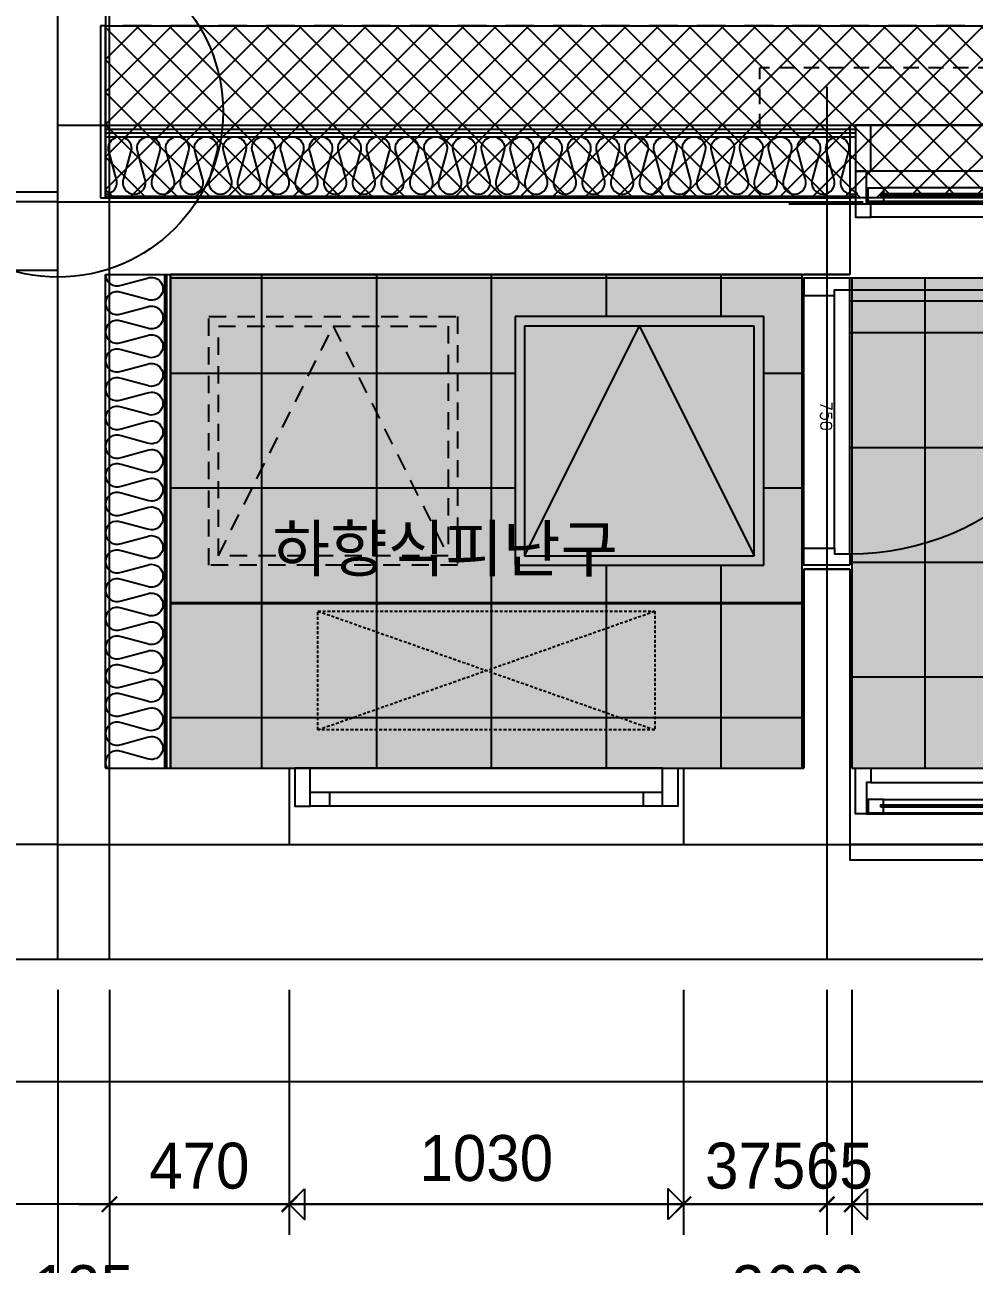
# Model space of a CAD drawing. Header units: millimetres. Extents: x -24416 to 92204, y -190080 to 23760.
# Drawn here: x 56980 to 59461, y -20629 to -17390 of the extents above; entities that cross this region are included whole.
import ezdxf
from ezdxf.enums import TextEntityAlignment as Align
from ezdxf.xclip import XClip

# ---------------------------------------------------------------- set-up
doc = ezdxf.new("R2010")
doc.units = ezdxf.units.MM
doc.header["$LTSCALE"] = 50
doc.header["$XCLIPFRAME"] = 0
for name, pattern in [('AUDIT_D_220706163347-0', [0]), ('CEN', [62, 60, -1, 0, -1]), ('H', [1.3, 0.8, -0.5]), ('HD', [2.5, 1.5, -1]), ('HID', [2.5, 1.5, -1])]:
    doc.linetypes.add(name, pattern=pattern)
doc.layers.get('defpoints').update_dxf_attribs({"color": 139})
for name, color, linetype in [('A-ELE8', 8, 'Continuous'), ('AA-XXXX-DIMS', 7, 'Continuous'), ('AA-단열-바닥-욕실', 30, 'Continuous'), ('ARDM', 7, 'Continuous'), ('CEN_CON', 1, 'CEN'), ('CEN_WALL', 12, 'CEN'), ('CONC', 2, 'Continuous'), ('dan1', 7, 'HID'), ('DIM', 7, 'AUDIT_D_220706163347-0'), ('DOOR', 4, 'Continuous'), ('ELE3_CON', 7, 'Continuous'), ('ELE4', 4, 'Continuous'), ('ETC', 6, 'Continuous'), ('HAT', 9, 'Continuous'), ('INS', 252, 'Continuous'), ('WAL_DRY', 7, 'Continuous'), ('WIN', 4, 'Continuous'), ('X - 단위세대$0$ETC', 6, 'Continuous'), ('바닥타일', 8, 'Continuous'), ('실명', 3, 'AUDIT_D_220706163347-0'), ('실명박스', 7, 'AUDIT_D_220706163347-0'), ('커튼박스', 6, 'Continuous')]:
    doc.layers.add(name, color=color, linetype=linetype)
for name, color, linetype, plot in [('AA-CEN', 1, 'CEN', False), ('Def-PrintX', 147, 'Continuous', False), ('Defpoint', 135, 'Continuous', False), ('MC', 135, 'Continuous', False), ('X - 단위세대$0$0_임시', 134, 'Continuous', False)]:
    doc.layers.add(name, color=color, linetype=linetype, plot=plot)
doc.styles.add('HAUD01', font='Dotum.ttf')
doc.styles.get("Standard").update_dxf_attribs({"font": 'txt', "bigfont": 'whgtxt.shx'})
doc.styles.add('맑은고딕', font='malgun.ttf', dxfattribs={"width": 0.9})
doc.dimstyles.new('DIM_40', dxfattribs={"dimscale": 40, "dimtxt": 3, "dimasz": 1, "dimexe": 2, "dimexo": 2, "dimgap": 1, "dimtad": 1, "dimdec": 0, "dimzin": 0, "dimdsep": 46, "dimtxsty": '맑은고딕', "dimblk1": 'DIMDOT', "dimblk2": 'DIMDOT', "dimsah": 1, "dimcen": 0.09, "dimdle": 2, "dimclrd": 7, "dimclre": 7, "dimclrt": 3, "dimadec": 0, "dimazin": 0, "dimtfac": 1, "dimtdec": 0, "dimtix": 1, "dimtmove": 2, "dimatfit": 3, "dimldrblk": 'DIMDOT', "dimfxl": 2, "dimtolj": 1, "dimtzin": 0, "dimarcsym": 0})
doc.dimstyles.new('MCDIM_40', dxfattribs={"dimscale": 40, "dimtxt": 3, "dimasz": 1, "dimexe": 2, "dimexo": 2, "dimgap": 1, "dimtad": 1, "dimdec": 0, "dimzin": 0, "dimdsep": 46, "dimtxsty": '맑은고딕', "dimblk1": 'ARCHTICK', "dimblk2": 'ARCHTICK', "dimsah": 1, "dimcen": 0.09, "dimdle": 2, "dimclrd": 7, "dimclre": 7, "dimclrt": 3, "dimadec": 0, "dimazin": 0, "dimtfac": 1, "dimtdec": 0, "dimtix": 1, "dimtmove": 2, "dimatfit": 3, "dimldrblk": 'ARCHTICK', "dimfxl": 1, "dimtolj": 1, "dimtzin": 0, "dimarcsym": 0})
doc.dimstyles.new('외부80-WIN', dxfattribs={"dimscale": 40, "dimtxt": 3, "dimasz": 1, "dimexe": 2, "dimexo": 2.5, "dimgap": 1.5, "dimtad": 1, "dimdec": 0, "dimzin": 0, "dimdsep": 46, "dimtxsty": '맑은고딕', "dimblk": 'DO2-2', "dimblk1": 'DO2-2', "dimblk2": 'DIMDOT', "dimcen": 0.09, "dimdle": 2, "dimclrd": 7, "dimclre": 7, "dimclrt": 3, "dimadec": 0, "dimazin": 0, "dimtfac": 1, "dimtdec": 0, "dimtix": 1, "dimtmove": 2, "dimatfit": 3, "dimldrblk": 'DO2-2', "dimfxl": 1, "dimtolj": 1, "dimtzin": 0, "dimarcsym": 0})

# ---------------------------------------------------------------- blocks, each defined once
blk = doc.blocks.new('A$C24669fbc')
at = {"layer": 'Defpoint'}
blk.add_lwpolyline([(1650, 850), (0, 850), (0, 0), (1650, 0)], close=True, dxfattribs=at)
at = {"layer": 'ETC', "linetype": 'HD', "ltscale": 0.6}
for points in [[(100, 750), (750, 750), (750, 100), (100, 100)], [(125, 725), (725, 725), (725, 125), (125, 125)]]:
    blk.add_lwpolyline(points, close=True, dxfattribs=at)
at = {"layer": 'ETC', "linetype": 'HD', "ltscale": 10}
for points in [[(1550, 750), (900, 750), (900, 100), (1550, 100)], [(1525, 725), (925, 725), (925, 125), (1525, 125)]]:
    blk.add_lwpolyline(points, close=True, dxfattribs=at)
at = {"layer": 'ETC', "linetype": 'HD', "ltscale": 0.6}
blk.add_lwpolyline([(125, 125), (425, 725), (725, 125)], dxfattribs=at)
at = {"layer": 'ETC', "linetype": 'HD', "ltscale": 10}
blk.add_lwpolyline([(925, 125), (1225, 725), (1525, 125)], dxfattribs=at)
blk = doc.blocks.new('A$C8273e713')
at = {"layer": 'A-ELE8', "linetype": 'HID', "ltscale": 0.1}
for p, q in [((0, 310), (880, 0)), ((0, 0), (880, 310))]:
    blk.add_line(p, q, dxfattribs=at)
blk.add_lwpolyline([(0, 310), (880, 310), (880, 0), (0, 0)], close=True, dxfattribs=at)
blk = doc.blocks.new('SD_750')
at = {"layer": 'DOOR'}
for p, q in [((720, 120), (30, 120)), ((705, 80), (45, 80)), ((705, 0), (45, 0))]:
    blk.add_line(p, q, dxfattribs=at)
for points in [[(30, 120), (30, 810), (60, 810), (60, 120), (30, 120)], [(0, 120), (0, 0), (45, 0), (45, 80), (30, 80), (30, 120), (0, 120)], [(750, 120), (750, 0), (705, 0), (705, 80), (720, 80), (720, 120), (750, 120)]]:
    blk.add_lwpolyline(points, dxfattribs=at)
blk.add_arc((30, 120), 690, 0, 90, dxfattribs=at)
at = {"layer": 'X - 단위세대$0$0_임시'}
for p, q in [((-10, 120), (-10, 0)), ((760, 120), (760, 0))]:
    blk.add_line(p, q, dxfattribs=at)
at = {"layer": 'Def-PrintX'}
blk.add_text('750', height=30, dxfattribs=at).set_placement((360, 58.1), align=Align.MIDDLE)
blk = doc.blocks.new('WIN_1500_단창1')
at = {"layer": 'Defpoint'}
for p, q in [((-15, 240), (-15, 0)), ((1485, 240), (1485, 0))]:
    blk.add_line(p, q, dxfattribs=at)
at = {"layer": 'WIN'}
blk.add_line((735, -100), (735, 340), dxfattribs=at)
at = {"layer": 'WIN', "color": 8}
for p, q in [((40, 240), (1430, 240)), ((40, 120), (1430, 120)), ((73, 117), (715, 117)), ((73, 82), (715, 82)), ((755, 76), (1397, 76)), ((40, 38), (1430, 38)), ((755, 41), (1397, 41)), ((40, 0), (1430, 0))]:
    blk.add_line(p, q, dxfattribs=at)
at = {"layer": 'WIN'}
for points in [[(40, 240), (0, 240), (0, 120), (40, 120), (40, 240)], [(1430, 240), (1470, 240), (1470, 120), (1430, 120), (1430, 240)], [(40, 38), (28, 38), (28, 120), (0, 120), (0, 0), (40, 0), (40, 38)], [(73, 96.5), (73, 82), (33, 82), (33, 117), (73, 117), (73, 102.5)], [(66, 102.5), (66, 96.5), (722, 96.5), (722, 102.5), (66, 102.5)], [(715, 96.5), (715, 82), (755, 82), (755, 117), (715, 117), (715, 102.5)], [(1430, 38), (1442, 38), (1442, 120), (1470, 120), (1470, 0), (1430, 0), (1430, 38)], [(755, 55.5), (755, 41), (715, 41), (715, 76), (755, 76), (755, 61.5)], [(1397, 55.5), (1397, 41), (1437, 41), (1437, 76), (1397, 76), (1397, 61.5)], [(748, 61.5), (748, 55.5), (1404, 55.5), (1404, 61.5), (748, 61.5)]]:
    blk.add_lwpolyline(points, dxfattribs=at)
blk = doc.blocks.new('WIN_1500_단창2')
at = {"layer": 'Defpoint'}
for p, q in [((-15, 120), (-15, 0)), ((1485, 120), (1485, 0))]:
    blk.add_line(p, q, dxfattribs=at)
at = {"layer": 'WIN'}
blk.add_line((735, 220), (735, -100), dxfattribs=at)
at = {"layer": 'WIN', "color": 8}
for p, q in [((1430, 120), (40, 120)), ((1430, 82), (40, 82)), ((715, 79), (73, 79)), ((715, 44), (73, 44)), ((1397, 38), (755, 38)), ((1442, 0), (28, 0)), ((1397, 3), (755, 3))]:
    blk.add_line(p, q, dxfattribs=at)
at = {"layer": 'WIN'}
for points in [[(40, 82), (28, 82), (28, 0), (0, 0), (0, 120), (40, 120), (40, 82)], [(1430, 82), (1442, 82), (1442, 0), (1470, 0), (1470, 120), (1430, 120), (1430, 82)], [(73, 64.5), (73, 79), (33, 79), (33, 44), (73, 44), (73, 58.5)], [(715, 64.5), (715, 79), (755, 79), (755, 44), (715, 44), (715, 58.5)], [(722, 58.5), (722, 64.5), (66, 64.5), (66, 58.5), (722, 58.5)], [(755, 23.5), (755, 38), (715, 38), (715, 3), (755, 3), (755, 17.5)], [(1397, 23.5), (1397, 38), (1437, 38), (1437, 3), (1397, 3), (1397, 17.5)], [(1404, 17.5), (1404, 23.5), (748, 23.5), (748, 17.5), (1404, 17.5)]]:
    blk.add_lwpolyline(points, dxfattribs=at)
blk = doc.blocks.new('실외기창_1000')
at = {"layer": 'WIN', "color": 8}
blk.add_line((960, 100), (40, 100), dxfattribs=at)
at = {"layer": 'WIN'}
for p, q in [((960, 36), (40, 36)), ((90, 36), (90, 0)), ((910, 36), (910, 0)), ((960, 0), (40, 0))]:
    blk.add_line(p, q, dxfattribs=at)
for points in [[(40, 100), (0, 100), (0, 0), (40, 0)], [(960, 100), (1000, 100), (1000, 0), (960, 0)]]:
    blk.add_lwpolyline(points, close=True, dxfattribs=at)
blk = doc.blocks.new('U-76B(확장)', base_point=(4647231.1, 20750.39))
at = {"layer": '바닥타일'}
h = blk.add_hatch(dxfattribs=at)
h.set_pattern_fill('_USER', color=256, scale=300, double=1, pattern_type=0)
h.set_pattern_definition([(9e-15, (7e-12, 0), (7e-14, 300), []), (90, (7e-12, 0), (-300, 9e-14), [])])
h.paths.add_polyline_path([(200, 8585), (1490, 8585), (1490, 10240), (200, 10240)])
h.paths.add_polyline_path([(730, 9340), (1380, 9340), (1380, 8690), (730, 8690)], flags=16)
h = blk.add_hatch(dxfattribs=at)
h.set_pattern_fill('_USER', color=256, scale=300, double=1, pattern_type=0)
h.set_pattern_definition([(9e-15, (231105.8, 390666.87), (7e-14, 300), []), (90, (231105.8, 390666.87), (-300, 9e-14), [])])
h.paths.add_polyline_path([(1480, 8465), (200, 8465), (200, 6840), (1180, 6840), (1180, 7040), (1480, 7040)])
at = {"layer": 'CEN_CON'}
for p, q in [((-300, 10535), (8220, 10535)), ((0, 10535), (0, -300)), ((1680, 10535), (1680, 8430))]:
    blk.add_line(p, q, dxfattribs=at)
at = {"layer": 'CEN_WALL'}
for p, q in [((1675, 8625), (1675, 6480)), ((1980, 8525), (-300, 8525))]:
    blk.add_line(p, q, dxfattribs=at)
at = {"layer": 'CONC'}
for p, q in [((0, 10535), (0, 9930)), ((200, 10410), (200, 9930)), ((200, 10410), (1490, 10410)), ((1490, 10410), (1490, 8465)), ((1690, 10423), (1690, 8465)), ((2140, 10423), (1690, 10423)), ((2140, 10410), (2140, 10423)), ((6225, 10410), (2140, 10410)), ((200, 9930), (0, 9930)), ((0, 8900), (0, 8465)), ((200, 8900), (0, 8900)), ((200, 8900), (200, 8585)), ((720, 8585), (200, 8585)), ((720, 8585), (720, 8465)), ((720, 8465), (0, 8465)), ((1690, 8465), (1490, 8465))]:
    blk.add_line(p, q, dxfattribs=at)
at = {"layer": 'dan1'}
blk.add_lwpolyline([(2140, 6790), (2140, 10410)], dxfattribs=at)
at = {"layer": 'ELE3_CON'}
for p, q in [((0, 9930), (0, 8900)), ((0, 6965), (0, 8465))]:
    blk.add_line(p, q, dxfattribs=at)
at = {"layer": 'ELE4'}
blk.add_line((1480, 6985), (1480, 8465), dxfattribs=at)
at = {"layer": 'INS'}
for p, q in [((2140, 10410), (1690, 10410)), ((1695, 10410), (1695, 8450)), ((1850, 10410), (1850, 8450)), ((200, 10255), (1490, 10255)), ((1850, 8450), (1700, 8450))]:
    blk.add_line(p, q, dxfattribs=at)
for points in [[(1490, 10410, 0.5248557), (1461.95, 10369.35), (1480.55, 10300.65, -1.4491979), (1424.45, 10300.65), (1443.05, 10369.35, 0.5248557), (1415, 10410, 0.5248557), (1386.95, 10369.35), (1405.55, 10300.65, -1.4491979), (1349.45, 10300.65), (1368.05, 10369.35, 0.5248557), (1340, 10410, 0.5248557), (1311.95, 10369.35), (1330.55, 10300.65, -1.4491979), (1274.45, 10300.65), (1293.05, 10369.35, 0.5248557), (1265, 10410, 0.5248557), (1236.95, 10369.35), (1255.55, 10300.65, -1.4491979), (1199.45, 10300.65), (1218.05, 10369.35, 0.5248557), (1190, 10410, 0.5248557), (1161.95, 10369.35), (1180.55, 10300.65, -1.4491979), (1124.45, 10300.65), (1143.05, 10369.35, 0.5248557), (1115, 10410, 0.5248557), (1086.95, 10369.35), (1105.55, 10300.65, -1.4491979), (1049.45, 10300.65), (1068.05, 10369.35, 0.5248557), (1040, 10410, 0.5248557), (1011.95, 10369.35), (1030.55, 10300.65, -1.4491979), (974.45, 10300.65), (993.05, 10369.35, 0.5248557), (965, 10410, 0.5248557), (936.95, 10369.35), (955.55, 10300.65, -1.4491979), (899.45, 10300.65), (918.05, 10369.35, 0.5248557), (890, 10410, 0.5248557), (861.95, 10369.35), (880.55, 10300.65, -1.4491979), (824.45, 10300.65), (843.05, 10369.35, 0.5248557), (815, 10410, 0.5248557), (786.95, 10369.35), (805.55, 10300.65, -1.4491979), (749.45, 10300.65), (768.05, 10369.35, 0.5248557), (740, 10410, 0.5248557), (711.95, 10369.35), (730.55, 10300.65, -1.4491979), (674.45, 10300.65), (693.05, 10369.35, 0.5248557), (665, 10410, 0.5248557), (636.95, 10369.35), (655.55, 10300.65, -1.4491979), (599.45, 10300.65), (618.05, 10369.35, 0.5248557), (590, 10410, 0.5248557), (561.95, 10369.35), (580.55, 10300.65, -1.4491979), (524.45, 10300.65), (543.05, 10369.35, 0.5248557), (515, 10410, 0.5248557), (486.95, 10369.35), (505.55, 10300.65, -1.4491979), (449.45, 10300.65), (468.05, 10369.35, 0.5248557), (440, 10410, 0.5248557), (411.95, 10369.35), (430.55, 10300.65, -1.4491979), (374.45, 10300.65), (393.05, 10369.35, 0.5248557), (365, 10410, 0.5248557), (336.95, 10369.35), (355.55, 10300.65, -1.4491979), (299.45, 10300.65), (318.05, 10369.35, 0.5248557), (290, 10410, 0.5248557), (261.95, 10369.35), (280.55, 10300.65, -1.4491979), (224.45, 10300.65), (243.05, 10369.35, 0.5248557), (215, 10410, 0.1316315), (200, 10405.98, 0.1316315)], [(1700, 10410, 0.5248557), (1740.65, 10381.95), (1809.35, 10400.55, -1.4491979), (1809.35, 10344.45), (1740.65, 10363.05, 0.5248557), (1700, 10335, 0.5248557), (1740.65, 10306.95), (1809.35, 10325.55, -1.4491979), (1809.35, 10269.45), (1740.65, 10288.05, 0.5248557), (1700, 10260, 0.5248557), (1740.65, 10231.95), (1809.35, 10250.55, -1.4491979), (1809.35, 10194.45), (1740.65, 10213.05, 0.5248557), (1700, 10185, 0.5248557), (1740.65, 10156.95), (1809.35, 10175.55, -1.4491979), (1809.35, 10119.45), (1740.65, 10138.05, 0.5248557), (1700, 10110, 0.5248557), (1740.65, 10081.95), (1809.35, 10100.55, -1.4491979), (1809.35, 10044.45), (1740.65, 10063.05, 0.5248557), (1700, 10035, 0.5248557), (1740.65, 10006.95), (1809.35, 10025.55, -1.4491979), (1809.35, 9969.45), (1740.65, 9988.05, 0.5248557), (1700, 9960, 0.5248557), (1740.65, 9931.95), (1809.35, 9950.55, -1.4491979), (1809.35, 9894.45), (1740.65, 9913.05, 0.5248557), (1700, 9885, 0.5248557), (1740.65, 9856.95), (1809.35, 9875.55, -1.4491979), (1809.35, 9819.45), (1740.65, 9838.05, 0.5248557), (1700, 9810, 0.5248557), (1740.65, 9781.95), (1809.35, 9800.55, -1.4491979), (1809.35, 9744.45), (1740.65, 9763.05, 0.5248557), (1700, 9735, 0.5248557), (1740.65, 9706.95), (1809.35, 9725.55, -1.4491979), (1809.35, 9669.45), (1740.65, 9688.05, 0.5248557), (1700, 9660, 0.5248557), (1740.65, 9631.95), (1809.35, 9650.55, -1.4491979), (1809.35, 9594.45), (1740.65, 9613.05, 0.5248557), (1700, 9585, 0.5248557), (1740.65, 9556.95), (1809.35, 9575.55, -1.4491979), (1809.35, 9519.45), (1740.65, 9538.05, 0.5248557), (1700, 9510, 0.5248557), (1740.65, 9481.95), (1809.35, 9500.55, -1.4491979), (1809.35, 9444.45), (1740.65, 9463.05, 0.5248557), (1700, 9435, 0.5248557), (1740.65, 9406.95), (1809.35, 9425.55, -1.4491979), (1809.35, 9369.45), (1740.65, 9388.05, 0.5248557), (1700, 9360, 0.5248557), (1740.65, 9331.95), (1809.35, 9350.55, -1.4491979), (1809.35, 9294.45), (1740.65, 9313.05, 0.5248557), (1700, 9285, 0.5248557), (1740.65, 9256.95), (1809.35, 9275.55, -1.4491979), (1809.35, 9219.45), (1740.65, 9238.05, 0.5248557), (1700, 9210, 0.5248557), (1740.65, 9181.95), (1809.35, 9200.55, -1.4491979), (1809.35, 9144.45), (1740.65, 9163.05, 0.5248557), (1700, 9135, 0.5248557), (1740.65, 9106.95), (1809.35, 9125.55, -1.4491979), (1809.35, 9069.45), (1740.65, 9088.05, 0.5248557), (1700, 9060, 0.5248557), (1740.65, 9031.95), (1809.35, 9050.55, -1.4491979), (1809.35, 8994.45), (1740.65, 9013.05, 0.5248557), (1700, 8985, 0.5248557), (1740.65, 8956.95), (1809.35, 8975.55, -1.4491979), (1809.35, 8919.45), (1740.65, 8938.05, 0.5248557), (1700, 8910, 0.5248557), (1740.65, 8881.95), (1809.35, 8900.55, -1.4491979), (1809.35, 8844.45), (1740.65, 8863.05, 0.5248557), (1700, 8835, 0.5248557), (1740.65, 8806.95), (1809.35, 8825.55, -1.4491979), (1809.35, 8769.45), (1740.65, 8788.05, 0.5248557), (1700, 8760, 0.5248557), (1740.65, 8731.95), (1809.35, 8750.55, -1.4491979), (1809.35, 8694.45), (1740.65, 8713.05, 0.5248557), (1700, 8685, 0.5248557), (1740.65, 8656.95), (1809.35, 8675.55, -1.4491979), (1809.35, 8619.45), (1740.65, 8638.05, 0.5248557), (1700, 8610, 0.5248557), (1740.65, 8581.95), (1809.35, 8600.55, -1.4491979), (1809.35, 8544.45), (1740.65, 8563.05, 0.5248557), (1700, 8535, 0.5248557), (1740.65, 8506.95), (1809.35, 8525.55, -1.4491979), (1809.35, 8469.45), (1740.65, 8488.05, 0.5248557), (1700, 8460, 0.1316315), (1704.02, 8445, 0.1316315)]]:
    blk.add_lwpolyline(points, format="xyb", dxfattribs=at)
at = {"layer": 'MC'}
for p, q in [((1880, 10535), (1880, 6480)), ((-300, 10400), (8220, 10400))]:
    blk.add_line(p, q, dxfattribs=at)
at = {"layer": 'WAL_DRY'}
for p, q in [((1860, 10410), (1860, 8450)), ((1870, 10410), (1870, 8450)), ((200, 10250), (1490, 10250)), ((200, 10240), (1490, 10240))]:
    blk.add_line(p, q, dxfattribs=at)
at = {"layer": 'X - 단위세대$0$ETC'}
blk.add_lwpolyline([(-40, 6965), (0, 6965), (0, 8465), (-40, 8465), (-40, 6965)], dxfattribs=at)
at = {"layer": '커튼박스', "linetype": 'H'}
for p in [(1870, 8700), (2030, 6790)]:
    blk.add_line(p, (2030, 8700), dxfattribs=at)
at = {"rotation": 270}
blk.add_blockref('실외기창_1000', (100, 9915), dxfattribs=at)
at = {"layer": 'A-ELE8', "linetype": 'HID', "ltscale": 0.1, "rotation": 270}
blk.add_blockref('A$C8273e713', (300, 9855), dxfattribs=at)
at = {"layer": 'DOOR', "rotation": 180}
blk.add_blockref('SD_750', (1480, 8585), dxfattribs=at)
at = {"layer": 'ETC', "linetype": 'HD', "ltscale": 10, "rotation": 270}
blk.add_blockref('A$C24669fbc', (630, 10240), dxfattribs=at)
at = {"layer": 'WIN', "xscale": -1, "rotation": 270}
for name, p in [('WIN_1500_단창2', (80, 6980)), ('WIN_1500_단창1', (1640, 6980))]:
    blk.add_blockref(name, p, dxfattribs=at)
blk = doc.blocks.new('U-76A(확장)2')
at = {"layer": 'CEN_CON'}
for p, q in [((0, -300), (0, 7025)), ((0, 0), (14635, 0))]:
    blk.add_line(p, q, dxfattribs=at)
at = {"layer": 'CEN_WALL'}
blk.add_line((0, 1500), (10395, 1500), dxfattribs=at)
at = {"layer": 'CONC'}
blk.add_line((0, 0), (585, 0), dxfattribs=at)
at = {"layer": 'MC'}
blk.add_line((0, 1705), (10395, 1705), dxfattribs=at)
blk = doc.blocks.new('A$C415C5DAF')
at = {"layer": 'CEN_CON'}
blk.add_line((44581, -36229.2), (43175.9, -36229.2), dxfattribs=at)
at = {"layer": '실명', "style": 'HAUD01'}
blk.add_text('하향식피난구', height=120, dxfattribs=at).set_placement((45593.6, -37133.9), align=Align.MIDDLE)
blk = doc.blocks.new('A$C1CAF0AFA')
at = {"layer": 'ETC'}
h = blk.add_hatch(dxfattribs=at)
h.set_pattern_fill('CROSS', color=256, scale=10, angle=45)
h.set_pattern_definition([(45, (110765.9, -23760), (7e-15, 89.80256), [31.75, -95.25]), (135, (110788.35, -23760), (-89.80256, 7e-15), [31.75, -95.25])])
h.paths.add_polyline_path([(65611.4, -39892.1), (65598.9, -37032.1), (66531.4, -37032.1), (66531.4, -38392.1), (67401.4, -38392.1), (67401.4, -39892.1)])
h.paths.add_polyline_path([(57361.4, -43092.1), (59011.4, -43092.1), (59011.4, -41802.1), (57361.4, -41802.1)])
h.paths.add_polyline_path([(59141.4, -43092.1), (60761.4, -43092.1), (60761.4, -41812.1), (59141.4, -41812.1)])
at = {"layer": 'HAT'}
h = blk.add_hatch(dxfattribs=at)
h.set_pattern_fill('_USER', color=5, scale=60, angle=45, double=1, pattern_type=0)
h.set_pattern_definition([(45, (0, -23760), (-42.426407, 42.426407), []), (135, (0, -23760), (-42.426407, -42.426407), [])])
h.paths.add_polyline_path([(57191.4, -37067.1), (57641.4, -37067.1), (57641.4, -35917.1), (57501.4, -35917.1), (57501.4, -35752.1), (60021.4, -35752.1), (60021.4, -35427.1), (59698.9, -35427.1), (59698.9, -35227.1), (60021.4, -35227.1), (60021.4, -28262.1), (59571.4, -28262.1), (59571.4, -33477.1), (59421.4, -33477.1), (59421.4, -34877.1), (59571.4, -34877.1), (59571.4, -35302.1), (57051.4, -35302.1), (57051.4, -36367.1), (57178.4, -36367.1), (57178.4, -37067.1)])
h.paths.add_polyline_path([(63626.4, -28712.1), (63626.4, -28262.1), (65566.4, -28262.1), (65566.4, -34402.1), (67401.4, -34402.1), (67401.4, -37032.1), (65411.4, -37032.1), (65411.4, -42642.1), (60871.4, -42642.1), (60871.4, -41602.1), (57191.4, -41602.1), (57191.4, -41152.1), (60811.4, -41152.1), (60811.4, -41442.1), (61011.4, -41442.1), (61011.4, -41152.1), (61321.4, -41152.1), (61321.4, -42192.1), (64961.4, -42192.1), (64961.4, -36582.1), (66951.4, -36582.1), (66951.4, -34852.1), (65116.4, -34852.1), (65116.4, -28712.1)])
at = {"layer": 'AA-CEN', "color": 4}
blk.add_lwpolyline([(63626.4, -28712.1), (63626.4, -28262.1), (65566.4, -28262.1), (65566.4, -34402.1), (67401.4, -34402.1), (67401.4, -37032.1), (65411.4, -37032.1), (65411.4, -42642.1), (60871.4, -42642.1), (60871.4, -41602.1), (57191.4, -41602.1), (57191.4, -41152.1), (60811.4, -41152.1), (60811.4, -41442.1), (61011.4, -41442.1), (61011.4, -41152.1), (61321.4, -41152.1), (61321.4, -42192.1), (64961.4, -42192.1), (64961.4, -36582.1), (66951.4, -36582.1), (66951.4, -34852.1), (65116.4, -34852.1), (65116.4, -28712.1)], close=True, dxfattribs=at)
at = {"layer": 'AA-CEN'}
for points in [[(57361.4, -43092.1), (59011.4, -43092.1), (59011.4, -41802.1), (57361.4, -41802.1)], [(59141.4, -43092.1), (60761.4, -43092.1), (60761.4, -41812.1), (59141.4, -41812.1)]]:
    blk.add_lwpolyline(points, close=True, dxfattribs=at)
blk = doc.blocks.new('DIMDOT')
at = {"layer": 'AA-XXXX-DIMS'}
for p, q in [((0, -1.5), (0, 1.5)), ((-1.5, 0), (1.5, 0))]:
    blk.add_line(p, q, dxfattribs=at)
for radius in [0.5, 0.25]:
    blk.add_circle((0, 0), radius, dxfattribs=at)
blk = doc.blocks.new('*D854')
at = {"layer": 'defpoints', "color": 0, "transparency": 16777216}
for p in [(9999.2, -43592.1), (20534.2, -43592.1), (20534.2, -45192.1)]:
    blk.add_point(p, dxfattribs=at)
at = {"layer": 'DIM', "color": 7, "lineweight": -2, "transparency": 16777216}
for p, q in [((9999.2, -43672.1), (9999.2, -45272.1)), ((20534.2, -43672.1), (20534.2, -45272.1)), ((10039.2, -45192.1), (20494.2, -45192.1))]:
    blk.add_line(p, q, dxfattribs=at)
at = {"layer": 'DIM', "color": 7, "lineweight": -2, "transparency": 16777216, "xscale": 40, "yscale": 40, "zscale": 40, "rotation": 180}
blk.add_blockref('DIMDOT', (9999.2, -45192.1), dxfattribs=at)
at = {"layer": 'DIM', "color": 7, "lineweight": -2, "transparency": 16777216, "xscale": 40, "yscale": 40, "zscale": 40}
blk.add_blockref('DIMDOT', (20534.2, -45192.1), dxfattribs=at)
at = {"layer": 'DIM', "color": 3, "transparency": 16777216, "insert": (15266.7, -45092), "char_height": 120, "attachment_point": 5, "style": 'HAUD01'}
blk.add_mtext('\\A1;10535', dxfattribs=at)
blk = doc.blocks.new('*D855')
at = {"layer": 'defpoints', "color": 0, "transparency": 16777216}
for p in [(9999.2, -43592.1), (13844.2, -43592.1), (13844.2, -44872.1)]:
    blk.add_point(p, dxfattribs=at)
at = {"layer": 'DIM', "color": 7, "lineweight": -2, "transparency": 16777216}
for p, q in [((9999.2, -43672.1), (9999.2, -44952.1)), ((13844.2, -43672.1), (13844.2, -44952.1)), ((10039.2, -44872.1), (13804.2, -44872.1))]:
    blk.add_line(p, q, dxfattribs=at)
at = {"layer": 'DIM', "color": 7, "lineweight": -2, "transparency": 16777216, "xscale": 40, "yscale": 40, "zscale": 40, "rotation": 180}
blk.add_blockref('DIMDOT', (9999.2, -44872.1), dxfattribs=at)
at = {"layer": 'DIM', "color": 7, "lineweight": -2, "transparency": 16777216, "xscale": 40, "yscale": 40, "zscale": 40}
blk.add_blockref('DIMDOT', (13844.2, -44872.1), dxfattribs=at)
at = {"layer": 'DIM', "color": 3, "transparency": 16777216, "insert": (11921.7, -44772), "char_height": 120, "attachment_point": 5, "style": 'HAUD01'}
blk.add_mtext('\\A1;3845', dxfattribs=at)
blk = doc.blocks.new('_ArchTick')
at = {"color": 0, "linetype": 'ByBlock', "const_width": 0.15}
blk.add_lwpolyline([(-0.5, -0.5), (0.5, 0.5)], dxfattribs=at)
blk = doc.blocks.new('*D858')
at = {"layer": 'defpoints', "color": 0, "transparency": 16777216}
for p in [(9999.2, -43592.1), (10134.2, -43592.1), (10134.2, -44552.1)]:
    blk.add_point(p, dxfattribs=at)
at = {"layer": 'DIM', "color": 7, "lineweight": -2, "transparency": 16777216}
for p, q in [((9999.2, -43672.1), (9999.2, -44632.1)), ((10134.2, -43672.1), (10134.2, -44632.1)), ((9999.2, -44552.1), (9959.2, -44552.1)), ((9999.2, -44552.1), (10134.2, -44552.1)), ((10134.2, -44552.1), (10174.2, -44552.1))]:
    blk.add_line(p, q, dxfattribs=at)
at = {"layer": 'DIM', "color": 7, "lineweight": -2, "transparency": 16777216, "xscale": 40, "yscale": 40, "zscale": 40}
blk.add_blockref('_ArchTick', (9999.2, -44552.1), dxfattribs=at)
at = {"layer": 'DIM', "color": 7, "lineweight": -2, "transparency": 16777216, "xscale": 40, "yscale": 40, "zscale": 40, "rotation": 180}
blk.add_blockref('_ArchTick', (10134.2, -44552.1), dxfattribs=at)
at = {"layer": 'DIM', "color": 3, "transparency": 16777216, "insert": (10066.7, -44452), "char_height": 120, "attachment_point": 5, "style": 'HAUD01'}
blk.add_mtext('\\A1;135', dxfattribs=at)
blk = doc.blocks.new('*D859')
at = {"layer": 'defpoints', "color": 0, "transparency": 16777216}
for p in [(10134.2, -43592.1), (13734.2, -43592.1), (13734.2, -44552.1)]:
    blk.add_point(p, dxfattribs=at)
at = {"layer": 'DIM', "color": 7, "lineweight": -2, "transparency": 16777216}
for p, q in [((10134.2, -43672.1), (10134.2, -44632.1)), ((13734.2, -43672.1), (13734.2, -44632.1)), ((10054.2, -44552.1), (13814.2, -44552.1))]:
    blk.add_line(p, q, dxfattribs=at)
at = {"layer": 'DIM', "color": 7, "lineweight": -2, "transparency": 16777216, "xscale": 40, "yscale": 40, "zscale": 40, "rotation": 180}
blk.add_blockref('_ArchTick', (10134.2, -44552.1), dxfattribs=at)
at = {"layer": 'DIM', "color": 7, "lineweight": -2, "transparency": 16777216, "xscale": 40, "yscale": 40, "zscale": 40}
blk.add_blockref('_ArchTick', (13734.2, -44552.1), dxfattribs=at)
at = {"layer": 'DIM', "color": 3, "transparency": 16777216, "insert": (11934.2, -44452), "char_height": 120, "attachment_point": 5, "style": 'HAUD01'}
blk.add_mtext('\\A1;3600', dxfattribs=at)
blk = doc.blocks.new('*D864')
at = {"layer": 'defpoints', "color": 0, "transparency": 16777216}
for p in [(10134.2, -43592.1), (10604.2, -43592.1), (10604.2, -44232.1)]:
    blk.add_point(p, dxfattribs=at)
at = {"layer": 'DIM', "color": 7, "lineweight": -2, "transparency": 16777216}
for p, q in [((10134.2, -43672.1), (10134.2, -44312.1)), ((10604.2, -43672.1), (10604.2, -44312.1)), ((10054.2, -44232.1), (10684.2, -44232.1))]:
    blk.add_line(p, q, dxfattribs=at)
at = {"layer": 'DIM', "color": 7, "lineweight": -2, "transparency": 16777216, "xscale": 40, "yscale": 40, "zscale": 40, "rotation": 180}
blk.add_blockref('_ArchTick', (10134.2, -44232.1), dxfattribs=at)
at = {"layer": 'DIM', "color": 7, "lineweight": -2, "transparency": 16777216, "xscale": 40, "yscale": 40, "zscale": 40}
blk.add_blockref('_ArchTick', (10604.2, -44232.1), dxfattribs=at)
at = {"layer": 'DIM', "color": 3, "transparency": 16777216, "insert": (10369.2, -44132), "char_height": 120, "attachment_point": 5, "style": 'HAUD01'}
blk.add_mtext('\\A1;470', dxfattribs=at)
blk = doc.blocks.new('DO2-2')
at = {"layer": 'ARDM'}
blk.add_line((0, 0), (-2, 0), dxfattribs=at)
blk.add_lwpolyline([(-1, -1), (-1, 1), (0, 0)], close=True, dxfattribs=at)
blk = doc.blocks.new('*D865')
at = {"layer": 'defpoints', "color": 0, "transparency": 16777216}
for p in [(10604.2, -43592.1), (11634.2, -43592.1), (11634.2, -44232.1)]:
    blk.add_point(p, dxfattribs=at)
at = {"layer": 'DIM', "color": 7, "lineweight": -2, "transparency": 16777216}
for p, q in [((10604.2, -43692.1), (10604.2, -44312.1)), ((11634.2, -43692.1), (11634.2, -44312.1)), ((10644.2, -44232.1), (11594.2, -44232.1))]:
    blk.add_line(p, q, dxfattribs=at)
at = {"layer": 'DIM', "color": 7, "lineweight": -2, "transparency": 16777216, "xscale": 40, "yscale": 40, "zscale": 40, "rotation": 180}
blk.add_blockref('DO2-2', (10604.2, -44232.1), dxfattribs=at)
at = {"layer": 'DIM', "color": 7, "lineweight": -2, "transparency": 16777216, "xscale": 40, "yscale": 40, "zscale": 40}
blk.add_blockref('DO2-2', (11634.2, -44232.1), dxfattribs=at)
at = {"layer": 'DIM', "color": 3, "transparency": 16777216, "insert": (11119.2, -44112), "char_height": 120, "attachment_point": 5, "style": 'HAUD01'}
blk.add_mtext('\\A1;1030', dxfattribs=at)
blk = doc.blocks.new('*D866')
at = {"layer": 'defpoints', "color": 0, "transparency": 16777216}
for p in [(11634.2, -43592.1), (12009.2, -43592.1), (12009.2, -44232.1)]:
    blk.add_point(p, dxfattribs=at)
at = {"layer": 'DIM', "color": 7, "lineweight": -2, "transparency": 16777216}
for p, q in [((11634.2, -43672.1), (11634.2, -44312.1)), ((12009.2, -43672.1), (12009.2, -44312.1)), ((11554.2, -44232.1), (12089.2, -44232.1))]:
    blk.add_line(p, q, dxfattribs=at)
at = {"layer": 'DIM', "color": 7, "lineweight": -2, "transparency": 16777216, "xscale": 40, "yscale": 40, "zscale": 40, "rotation": 180}
blk.add_blockref('_ArchTick', (11634.2, -44232.1), dxfattribs=at)
at = {"layer": 'DIM', "color": 7, "lineweight": -2, "transparency": 16777216, "xscale": 40, "yscale": 40, "zscale": 40}
blk.add_blockref('_ArchTick', (12009.2, -44232.1), dxfattribs=at)
at = {"layer": 'DIM', "color": 3, "transparency": 16777216, "insert": (11821.7, -44132), "char_height": 120, "attachment_point": 5, "style": 'HAUD01'}
blk.add_mtext('\\A1;375', dxfattribs=at)
blk = doc.blocks.new('*D867')
at = {"layer": 'defpoints', "color": 0, "transparency": 16777216}
for p in [(12009.2, -43592.1), (12074.2, -43592.1), (12074.2, -44232.1)]:
    blk.add_point(p, dxfattribs=at)
at = {"layer": 'DIM', "color": 7, "lineweight": -2, "transparency": 16777216}
for p, q in [((12009.2, -43672.1), (12009.2, -44312.1)), ((12074.2, -43672.1), (12074.2, -44312.1)), ((12009.2, -44232.1), (11969.2, -44232.1)), ((12009.2, -44232.1), (12074.2, -44232.1)), ((12074.2, -44232.1), (12114.2, -44232.1))]:
    blk.add_line(p, q, dxfattribs=at)
at = {"layer": 'DIM', "color": 7, "lineweight": -2, "transparency": 16777216, "xscale": 40, "yscale": 40, "zscale": 40}
blk.add_blockref('_ArchTick', (12009.2, -44232.1), dxfattribs=at)
at = {"layer": 'DIM', "color": 7, "lineweight": -2, "transparency": 16777216, "xscale": 40, "yscale": 40, "zscale": 40, "rotation": 180}
blk.add_blockref('_ArchTick', (12074.2, -44232.1), dxfattribs=at)
at = {"layer": 'DIM', "color": 3, "transparency": 16777216, "insert": (12041.7, -44132), "char_height": 120, "attachment_point": 5, "style": 'HAUD01'}
blk.add_mtext('\\A1;65', dxfattribs=at)
blk = doc.blocks.new('*D42')
at = {"layer": 'defpoints', "color": 0, "transparency": 16777216}
for p in [(12074.2, -43592.1), (13574.2, -43592.1), (13574.2, -44232.1)]:
    blk.add_point(p, dxfattribs=at)
at = {"layer": 'DIM', "color": 7, "lineweight": -2, "transparency": 16777216}
for p, q in [((12074.2, -43692.1), (12074.2, -44312.1)), ((13574.2, -43692.1), (13574.2, -44312.1)), ((12114.2, -44232.1), (13534.2, -44232.1))]:
    blk.add_line(p, q, dxfattribs=at)
at = {"layer": 'DIM', "color": 7, "lineweight": -2, "transparency": 16777216, "xscale": 40, "yscale": 40, "zscale": 40, "rotation": 180}
blk.add_blockref('DO2-2', (12074.2, -44232.1), dxfattribs=at)
at = {"layer": 'DIM', "color": 7, "lineweight": -2, "transparency": 16777216, "xscale": 40, "yscale": 40, "zscale": 40}
blk.add_blockref('DO2-2', (13574.2, -44232.1), dxfattribs=at)
at = {"layer": 'DIM', "color": 3, "transparency": 16777216, "insert": (12824.2, -44112), "char_height": 120, "attachment_point": 5, "style": 'HAUD01'}
blk.add_mtext('\\A1;1500', dxfattribs=at)
blk = doc.blocks.new('A$C45F312F6')
at = {"layer": 'ARDM', "color": 3}
blk.add_circle((57066.4, -41377.1), 432, dxfattribs=at)
blk = doc.blocks.new('DIM-1108')
at = {"layer": 'DIM'}
for base, p1, p2, dimstyle, override, picture, middle in [((10134.2, -44552.1), (9999.2, -43592.1), (10134.2, -43592.1), 'MCDIM_40', {"dimtxsty": 'HAUD01'}, '*D858', (10066.7, -44452)), ((20534.2, -45192.1), (9999.2, -43592.1), (20534.2, -43592.1), 'DIM_40', {"dimscale": 40, "dimtxsty": 'HAUD01'}, '*D854', (15266.7, -45092)), ((13844.2, -44872.1), (9999.2, -43592.1), (13844.2, -43592.1), 'DIM_40', {"dimscale": 40, "dimtxsty": 'HAUD01'}, '*D855', (11921.7, -44772)), ((13734.2, -44552.1), (10134.2, -43592.1), (13734.2, -43592.1), 'MCDIM_40', {"dimtxsty": 'HAUD01'}, '*D859', (11934.2, -44452)), ((10604.2, -44232.1), (10134.2, -43592.1), (10604.2, -43592.1), 'MCDIM_40', {"dimtxsty": 'HAUD01'}, '*D864', (10369.2, -44132)), ((11634.2, -44232.1), (10604.2, -43592.1), (11634.2, -43592.1), '외부80-WIN', {"dimtxsty": 'HAUD01'}, '*D865', (11119.2, -44112)), ((12009.2, -44232.1), (11634.2, -43592.1), (12009.2, -43592.1), 'MCDIM_40', {"dimtxsty": 'HAUD01'}, '*D866', (11821.7, -44132)), ((12074.2, -44232.1), (12009.2, -43592.1), (12074.2, -43592.1), 'MCDIM_40', {"dimtxsty": 'HAUD01'}, '*D867', (12041.7, -44132)), ((13574.2, -44232.1), (12074.2, -43592.1), (13574.2, -43592.1), '외부80-WIN', {"dimtxsty": 'HAUD01'}, '*D42', (12824.2, -44112))]:
    dim = blk.add_linear_dim(base=base, p1=p1, p2=p2, angle=180, dimstyle=dimstyle, override=override, dxfattribs=at)
    dim.commit()
    dim.dimension.update_dxf_attribs({"geometry": picture, "text_midpoint": middle})

msp = doc.modelspace()

# ---------------------------------------------------------------- linework, layer by layer
at = {"layer": 'defpoints'}
for points in [[(68541.4, -20472.1), (55021.2, -20472.1), (55021.2, -2865.5), (68541.4, -2865.5)], [(68221.4, -20152.1), (55341.2, -20152.1), (55341.2, -3185.5), (68221.4, -3185.5)], [(67901.4, -19832.1), (55661.2, -19832.1), (55661.2, -3505.5), (67901.4, -3505.5)]]:
    msp.add_lwpolyline(points, close=True, dxfattribs=at)

# ---------------------------------------------------------------- block references
for name, p in [('DIM-1108', (47067.2, 23760)), ('A$C45F312F6', (0, 23760))]:
    msp.add_blockref(name, p)
ref = msp.add_blockref('U-76B(확장)', (46851, 4627699), dxfattribs=dict(rotation=90))
XClip(ref).set_block_clipping_path([(-300, -300), (16026.5922833934, 11940.1364734633)])
ref = msp.add_blockref('U-76A(확장)2', (57066.4, -19532.1), dxfattribs=dict(xscale=-1))
XClip(ref).set_block_clipping_path([(-10835, -300.0000000005), (1405.1364734633, 16026.5922833929)])
at = {"layer": 'AA-단열-바닥-욕실'}
msp.add_blockref('A$C1CAF0AFA', (0, 23760), dxfattribs=at)
at = {"layer": '실명박스'}
msp.add_blockref('A$C415C5DAF', (12485.4, 18377.1), dxfattribs=at)

doc.saveas('drawing.dxf')
